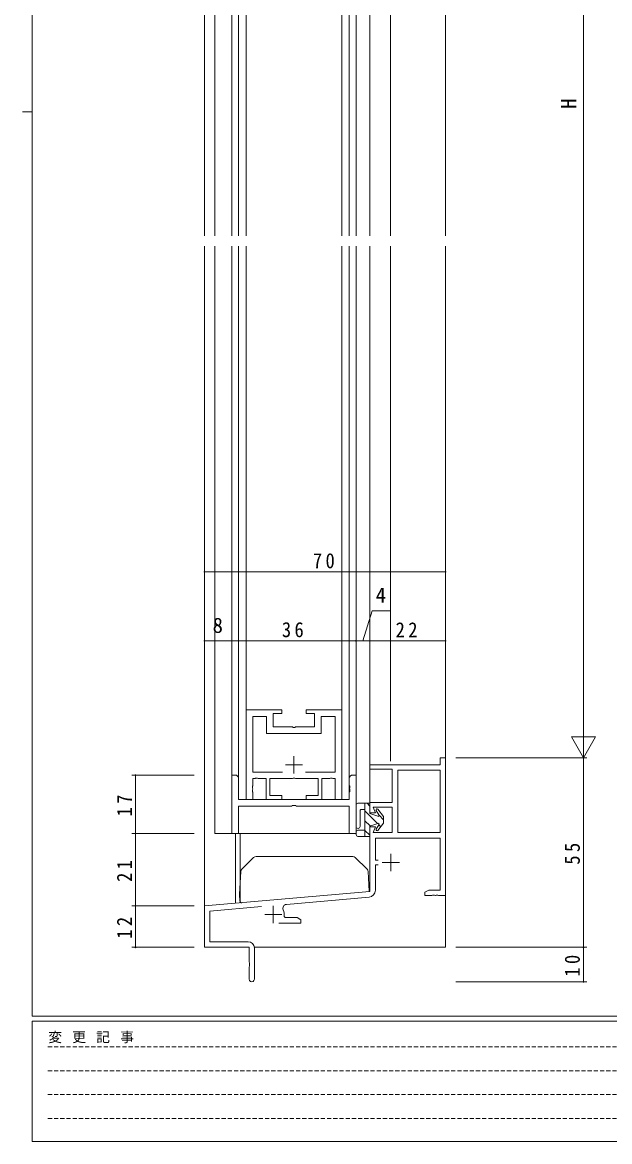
# Model space of a CAD drawing. Units: millimetres on the paper. Extents: x -420 to 373, y -297 to 267.
# Drawn here: x -420.5 to -250.1, y -297 to 27.9 of the extents above; entities that cross this region are included whole.
import ezdxf
from ezdxf.enums import TextEntityAlignment as Align

# ---------------------------------------------------------------- set-up
doc = ezdxf.new("R2010")
doc.units = ezdxf.units.MM
doc.linetypes.add('DASHED1', pattern=[1.8, 1.2, -0.6])
for name, color, linetype, lineweight in [('0-1_YKK_ZWAK', 7, 'Continuous', 9), ('0-3_YKK_11', 7, 'Continuous', 9), ('0-4_YKK_12', 2, 'Continuous', 9), ('0-5_YKK_13', 4, 'Continuous', 9), ('0-6_YKK_D', 6, 'Continuous', 9)]:
    doc.layers.add(name, color=color, linetype=linetype, lineweight=lineweight)
doc.styles.add('ＭＳ ゴシック', font='')
doc.styles.get('ＭＳ ゴシック').set_extended_font_data('MS Gothic')

msp = doc.modelspace()

# ---------------------------------------------------------------- linework, layer by layer
at = {"layer": '0-1_YKK_ZWAK'}
for p, q in [((-417.7, -260.6), (-417.7, 264.4)), ((-420.5, 1.9), (-417.7, 1.9)), ((352.3, -260.6), (-417.7, -260.6)), ((-417.7, -297), (-417.7, -262)), ((314.5, -262), (-417.7, -262)), ((-417.7, -297), (314.5, -297))]:
    msp.add_line(p, q, dxfattribs=at)
at = {"layer": '0-1_YKK_ZWAK', "linetype": 'DASHED1'}
for p, q in [((-413.101, -269.512), (-164.909, -269.512)), ((-413.101, -276.441), (-164.909, -276.441)), ((-413.101, -283.37), (-164.909, -283.37)), ((-413.101, -290.298), (-164.909, -290.298))]:
    msp.add_line(p, q, dxfattribs=at)
at = {"layer": '0-3_YKK_11'}
for p, q in [((-345.2, -171.65), (-355.55, -171.65)), ((-355.55, -171.65), (-355.55, -197.65)), ((-345.2, -172.75), (-345.2, -171.65)), ((-338.2, -171.65), (-338.2, -172.75)), ((-327.85, -171.65), (-338.2, -171.65)), ((-327.85, -197.65), (-327.85, -171.65)), ((-353.62, -173.58), (-349.63, -173.58)), ((-353.62, -189.72), (-353.62, -173.58)), ((-349.63, -173.58), (-349.63, -178.58)), ((-347.7, -172.75), (-345.2, -172.75)), ((-347.7, -176.65), (-347.7, -172.75)), ((-338.2, -172.75), (-335.7, -172.75)), ((-335.7, -172.75), (-335.7, -176.65)), ((-333.77, -173.58), (-329.78, -173.58)), ((-333.77, -178.58), (-333.77, -173.58)), ((-329.78, -173.58), (-329.78, -189.72)), ((-349.63, -178.58), (-333.77, -178.58)), ((-342.158, -176.65), (-347.7, -176.65)), ((-341.975, -176.77), (-342.158, -176.65)), ((-341.425, -176.77), (-341.975, -176.77)), ((-341.242, -176.65), (-341.425, -176.77)), ((-335.7, -176.65), (-341.242, -176.65)), ((-341.7, -185.15), (-341.7, -190.15)), ((-344.2, -187.65), (-339.2, -187.65)), ((-319.7, -187.6), (-299.33, -187.6)), ((-319.7, -188.9), (-319.7, -187.6)), ((-299.33, -185.6), (-297.7, -185.6)), ((-299.33, -187.6), (-299.33, -185.6)), ((-297.7, -185.6), (-297.7, -225.6)), ((-359.7, -190.6), (-358.75, -190.6)), ((-359.7, -207.6), (-359.7, -190.6)), ((-357.75, -191.6), (-357.75, -197.65)), ((-345.05, -189.72), (-353.62, -189.72)), ((-345.05, -189.72), (-353.62, -189.72)), ((-353.62, -191.65), (-353.008, -191.65)), ((-353.62, -193.692), (-353.62, -191.65)), ((-353.008, -191.65), (-352.825, -191.53)), ((-352.825, -191.53), (-352.275, -191.53)), ((-352.275, -191.53), (-352.092, -191.65)), ((-352.092, -191.65), (-349.8, -191.65)), ((-349.8, -191.65), (-349.8, -197.65)), ((-348.7, -191.65), (-342.158, -191.65)), ((-348.7, -196.55), (-348.7, -191.65)), ((-342.158, -191.65), (-341.975, -191.53)), ((-341.975, -191.53), (-341.425, -191.53)), ((-341.425, -191.53), (-341.242, -191.65)), ((-341.242, -191.65), (-334.7, -191.65)), ((-329.78, -189.72), (-338.35, -189.72)), ((-334.7, -191.65), (-334.7, -196.55)), ((-333.6, -191.65), (-331.308, -191.65)), ((-333.6, -197.65), (-333.6, -191.65)), ((-331.308, -191.65), (-331.125, -191.53)), ((-331.125, -191.53), (-330.575, -191.53)), ((-330.575, -191.53), (-330.392, -191.65)), ((-330.392, -191.65), (-329.78, -191.65)), ((-329.78, -191.65), (-329.78, -197.65)), ((-325.65, -193.637), (-325.65, -191.6)), ((-324.65, -190.6), (-323.7, -190.6)), ((-323.7, -190.6), (-323.7, -207.6)), ((-313.2, -188.9), (-319.7, -188.9)), ((-313.2, -198.6), (-313.2, -188.9)), ((-311.57, -189.23), (-311.57, -207.3)), ((-299.33, -189.23), (-311.57, -189.23)), ((-311.57, -189.23), (-311.57, -207.3)), ((-299.33, -207.3), (-299.33, -189.23)), ((-353.74, -193.875), (-353.62, -193.692)), ((-353.74, -194.425), (-353.74, -193.875)), ((-353.62, -194.608), (-353.74, -194.425)), ((-353.74, -194.875), (-353.62, -194.692)), ((-353.74, -195.425), (-353.74, -194.875)), ((-353.62, -194.692), (-353.62, -194.608)), ((-325.53, -193.82), (-325.65, -193.637)), ((-325.65, -194.553), (-325.53, -194.37)), ((-325.65, -194.637), (-325.65, -194.553)), ((-325.53, -194.82), (-325.65, -194.637)), ((-325.53, -194.37), (-325.53, -193.82)), ((-325.53, -195.37), (-325.53, -194.82)), ((-357.75, -197.65), (-325.65, -197.65)), ((-355.55, -197.65), (-353.62, -197.65)), ((-353.62, -195.608), (-353.74, -195.425)), ((-353.62, -197.65), (-353.62, -195.608)), ((-349.8, -197.65), (-345.2, -197.65)), ((-345.2, -196.55), (-348.7, -196.55)), ((-345.2, -197.65), (-345.2, -196.55)), ((-338.2, -196.55), (-338.2, -197.65)), ((-334.7, -196.55), (-338.2, -196.55)), ((-338.2, -197.65), (-333.6, -197.65)), ((-329.78, -197.65), (-327.85, -197.65)), ((-325.65, -195.553), (-325.53, -195.37)), ((-325.65, -197.65), (-325.65, -195.553)), ((-357.75, -199.6), (-357.75, -207.6)), ((-342.442, -199.6), (-357.75, -199.6)), ((-342.164, -199.412), (-342.442, -199.6)), ((-341.237, -199.412), (-342.164, -199.412)), ((-340.958, -199.6), (-341.237, -199.412)), ((-325.65, -199.6), (-340.958, -199.6)), ((-325.65, -207.6), (-325.65, -199.6)), ((-319.7, -198.6), (-313.2, -198.6)), ((-319.7, -201.6), (-319.7, -198.6)), ((-318.7, -199.9), (-318.081, -201.6)), ((-313.2, -199.9), (-318.7, -199.9)), ((-313.2, -207.3), (-313.2, -199.9)), ((-318.081, -201.6), (-319.7, -201.6)), ((-357.75, -207.6), (-359.7, -207.6)), ((-323.7, -207.6), (-325.65, -207.6)), ((-319.7, -205.6), (-318.081, -205.6)), ((-319.7, -224.401), (-319.7, -205.6)), ((-318.081, -205.6), (-318.7, -207.3)), ((-318.7, -207.3), (-313.2, -207.3)), ((-311.57, -207.3), (-299.33, -207.3)), ((-318.07, -208.93), (-318.07, -215.3)), ((-299.33, -208.93), (-318.07, -208.93)), ((-299.33, -223.97), (-299.33, -208.93)), ((-313.6, -213.5), (-313.6, -218.5)), ((-318.07, -215.3), (-317.3, -215.3)), ((-318.07, -216.7), (-318.07, -224.062)), ((-317.3, -216.7), (-318.07, -216.7)), ((-316.1, -216), (-311.1, -216)), ((-303.7, -224.6), (-302.609, -223.97)), ((-302.609, -223.97), (-299.33, -223.97)), ((-367.7, -228.6), (-319.7, -224.401)), ((-319.896, -226.054), (-343.914, -228.155)), ((-303.7, -225.6), (-303.7, -224.6)), ((-301.658, -225.6), (-303.7, -225.6)), ((-301.475, -225.48), (-301.658, -225.6)), ((-300.925, -225.48), (-301.475, -225.48)), ((-300.742, -225.6), (-300.925, -225.48)), ((-300.658, -225.6), (-300.742, -225.6)), ((-300.475, -225.48), (-300.658, -225.6)), ((-299.925, -225.48), (-300.475, -225.48)), ((-299.742, -225.6), (-299.925, -225.48)), ((-297.7, -225.6), (-299.742, -225.6)), ((-367.7, -240.6), (-367.7, -228.6)), ((-351.144, -228.788), (-366.07, -230.094)), ((-366.07, -230.094), (-366.07, -238.97)), ((-347.7, -228.6), (-347.7, -233.6)), ((-350.2, -231.1), (-345.2, -231.1)), ((-339.7, -233.6), (-346.05, -233.6)), ((-344.543, -231.621), (-344.247, -231.97)), ((-344.247, -231.97), (-340.791, -231.97)), ((-340.791, -231.97), (-339.7, -232.6)), ((-339.7, -232.6), (-339.7, -233.6)), ((-366.07, -238.97), (-355, -238.97)), ((-354.7, -240.6), (-367.7, -240.6)), ((-354.7, -244.929), (-354.7, -240.6)), ((-353.2, -240.77), (-353.2, -249.85)), ((-354.557, -245.121), (-354.7, -244.929)), ((-354.7, -246.271), (-354.557, -246.079)), ((-354.7, -249.85), (-354.7, -246.271)), ((-354.557, -246.079), (-354.557, -245.121))]:
    msp.add_line(p, q, dxfattribs=at)
for centre, radius, start, end in [((-358.75, -191.6), 1, 0, 89.99998), ((-324.65, -191.6), 1, 90, 179.99998), ((-320.07, -224.062), 2, 274.99997, 359.99998), ((-343.818, -229.251), 1.1, 95.00002, 205.46742), ((-347.7, -231.1), 3.2, 350.62721, 25.46741), ((-355, -240.77), 1.8, 0, 89.99998), ((-353.95, -249.85), 0.75, 179.99998, 0)]:
    msp.add_arc(centre, radius, start, end, dxfattribs=at)
at = {"layer": '0-4_YKK_12'}
for p, q in [((-297.7, 236.4), (-297.7, -34.1)), ((-367.7, 194.9), (-367.7, -34.1)), ((-364.7, 190.4), (-364.7, -34.1)), ((-357.75, 180.15), (-357.75, -34.1)), ((-355.55, 180.45), (-355.55, -34.1)), ((-327.85, 180.45), (-327.85, -34.1)), ((-325.65, 180.15), (-325.65, -34.1)), ((-319.7, 181.7), (-319.7, -34.1)), ((-313.699, 181.7), (-313.699, -34.1)), ((-359.7, 176.375), (-359.7, -34.1)), ((-323.7, 174.375), (-323.7, -34.1)), ((-367.7, -240.6), (-367.7, -37.1)), ((-364.7, -207.6), (-364.7, -37.1)), ((-359.7, -193.575), (-359.7, -37.1)), ((-357.75, -197.35), (-357.75, -37.1)), ((-355.55, -197.65), (-355.55, -37.1)), ((-327.85, -197.65), (-327.85, -37.1)), ((-325.65, -197.35), (-325.65, -37.1)), ((-323.7, -190.6), (-323.7, -37.1)), ((-319.7, -198.894), (-319.7, -37.1)), ((-313.699, -186.6), (-313.699, -37.1)), ((-297.7, -195.9), (-297.7, -37.1)), ((-364.7, -117.1), (-364.7, -115.343)), ((-319.7, -115.343), (-319.7, -117.1)), ((-364.7, -121.018), (-364.7, -120.1)), ((-364.7, -207.6), (-325.1, -207.6)), ((-358.7, -207.6), (-358.7, -227.813)), ((-357.3, -207.6), (-357.3, -227.69)), ((-297.7, -220.554), (-297.7, -240.6)), ((-367.7, -240.6), (-367.402, -240.6)), ((-353.208, -240.6), (-297.7, -240.6))]:
    msp.add_line(p, q, dxfattribs=at)
at = {"layer": '0-5_YKK_13'}
for p, q in [((-323.7, -205.5), (-323.7, -199.3)), ((-319.7, -198.8), (-323.2, -198.8)), ((-322.5, -200.8), (-322.5, -205.5)), ((-322.3, -200.6), (-321.1, -200.6)), ((-321.1, -198.8), (-321.1, -208.4)), ((-317.476, -204.643), (-321.1, -201.018)), ((-319.7, -199.59), (-320.49, -198.8)), ((-319.7, -201.8), (-319.7, -198.8)), ((-317.046, -202.14), (-317.854, -200.86)), ((-317.366, -200.513), (-315.7, -202.6)), ((-319.586, -205.361), (-321.1, -203.847)), ((-319.7, -201.8), (-317.397, -202.584)), ((-319.7, -205.4), (-317.397, -204.616)), ((-317.366, -206.687), (-315.7, -204.6)), ((-315.7, -203.59), (-317, -202.29)), ((-315.7, -204.6), (-315.7, -202.6)), ((-323.7, -207.1), (-323.7, -207.9)), ((-321.1, -206.6), (-323.2, -206.6)), ((-319.7, -208.075), (-321.1, -206.675)), ((-319.7, -208.4), (-319.7, -205.4)), ((-317.046, -205.06), (-317.854, -206.34)), ((-316.507, -205.611), (-317.051, -205.068)), ((-323.2, -208.4), (-319.7, -208.4)), ((-324.609, -214.224), (-352.719, -214.224)), ((-353.427, -214.517), (-356.862, -217.952)), ((-320.466, -217.952), (-323.902, -214.517)), ((-357.5, -225.214), (-357.154, -218.607)), ((-319.871, -224.396), (-320.174, -218.607)), ((-357.5, -225.214), (-357.396, -227.195))]:
    msp.add_line(p, q, dxfattribs=at)
for centre, radius, start, end in [((-323.2, -199.3), 0.5, 90, 180), ((-322.3, -200.8), 0.2, 90, 180), ((-317.6, -200.7), 0.3, 38.58965, 212.24754), ((-317.3, -202.3), 0.3, 251.20265, 32.24754), ((-317.3, -204.9), 0.3, 327.75244, 108.79733), ((-323.1, -205.5), 0.6, 180, 0), ((-323.2, -207.1), 0.5, 90, 180), ((-323.2, -207.9), 0.5, 180, 270), ((-317.6, -206.5), 0.3, 147.75244, 321.41034), ((-352.719, -215.224), 1, 90, 135), ((-324.609, -215.224), 1, 44.99998, 90), ((-356.155, -218.66), 1, 135, 177), ((-321.173, -218.66), 1, 2.99998, 44.99998), ((-356.897, -227.169), 0.5, 182.99998, 274.99998)]:
    msp.add_arc(centre, radius, start, end, dxfattribs=at)
at = {"layer": '0-6_YKK_D'}
for p, q in [((-257.7, -178.6), (-257.7, 187.4)), ((-367.7, -168.65), (-367.7, -130.65)), ((-367.7, -131.65), (-297.7, -131.65)), ((-297.7, -168.65), (-297.7, -130.65)), ((-321.7, -151.65), (-319.003, -142.895)), ((-319.003, -142.895), (-313.803, -142.895)), ((-367.7, -168.65), (-367.7, -150.65)), ((-367.7, -151.65), (-359.7, -151.65)), ((-359.7, -168.65), (-359.7, -150.65)), ((-359.7, -168.65), (-359.7, -150.65)), ((-359.7, -151.65), (-323.7, -151.65)), ((-323.7, -168.65), (-323.7, -150.65)), ((-323.7, -168.65), (-323.7, -150.65)), ((-323.7, -151.65), (-319.7, -151.65)), ((-319.7, -168.65), (-319.7, -150.65)), ((-319.7, -168.65), (-319.7, -150.65)), ((-319.7, -151.65), (-297.7, -151.65)), ((-297.7, -168.65), (-297.7, -150.65)), ((-257.7, -185.6), (-257.7, -173.476)), ((-254.2, -179.538), (-261.2, -179.538)), ((-257.7, -185.6), (-261.2, -179.538)), ((-257.7, -185.6), (-254.2, -179.538)), ((-294.7, -185.6), (-256.7, -185.6)), ((-294.7, -185.6), (-256.7, -185.6)), ((-257.7, -240.6), (-257.7, -185.6)), ((-370.7, -190.6), (-388.7, -190.6)), ((-387.7, -207.6), (-387.7, -190.6)), ((-370.7, -207.6), (-388.7, -207.6)), ((-370.7, -207.6), (-388.7, -207.6)), ((-387.7, -228.6), (-387.7, -207.6)), ((-370.7, -228.6), (-388.7, -228.6)), ((-370.7, -228.6), (-388.7, -228.6)), ((-387.7, -240.6), (-387.7, -228.6)), ((-370.7, -240.6), (-388.7, -240.6)), ((-294.7, -240.6), (-256.7, -240.6)), ((-294.7, -240.6), (-256.7, -240.6)), ((-257.7, -240.6), (-257.7, -250.6)), ((-294.7, -250.6), (-256.7, -250.6))]:
    msp.add_line(p, q, dxfattribs=at)
for centre, start, end in [((-367.7, -131.65), 0, 180), ((-367.7, -131.65), 180, 0), ((-297.7, -131.65), 0, 180), ((-297.7, -131.65), 180, 0), ((-367.7, -151.65), 0, 180), ((-367.7, -151.65), 180, 0), ((-359.7, -151.65), 0, 180), ((-359.7, -151.65), 0, 180), ((-359.7, -151.65), 180, 0), ((-359.7, -151.65), 180, 0), ((-323.7, -151.65), 0, 180), ((-323.7, -151.65), 0, 180), ((-323.7, -151.65), 180, 0), ((-323.7, -151.65), 180, 0), ((-319.7, -151.65), 0, 180), ((-319.7, -151.65), 0, 180), ((-319.7, -151.65), 180, 0), ((-319.7, -151.65), 180, 0), ((-297.7, -151.65), 0, 180), ((-297.7, -151.65), 180, 0), ((-387.7, -190.6), 90, 270), ((-387.7, -190.6), 270, 90), ((-387.7, -207.6), 90, 270), ((-387.7, -207.6), 90, 270), ((-387.7, -207.6), 270, 90), ((-387.7, -207.6), 270, 90), ((-387.7, -228.6), 90, 270), ((-387.7, -228.6), 90, 270), ((-387.7, -228.6), 270, 90), ((-387.7, -228.6), 270, 90), ((-387.7, -240.6), 90, 270), ((-387.7, -240.6), 270, 90), ((-257.7, -240.6), 90, 270), ((-257.7, -240.6), 90, 270), ((-257.7, -240.6), 270, 90), ((-257.7, -240.6), 270, 90), ((-257.7, -250.6), 90, 270), ((-257.7, -250.6), 270, 90)]:
    msp.add_arc(centre, 0.106, start, end, dxfattribs=at)

# ---------------------------------------------------------------- texts
at = {"layer": '0-1_YKK_ZWAK', "insert": (-412.986, -268.447), "char_height": 2.933, "attachment_point": 7, "style": 'ＭＳ ゴシック'}
msp.add_mtext('\\T1.16;変\\~更\\~記\\~事', dxfattribs=at)
at = {"layer": '0-6_YKK_D', "color": 3, "style": 'ＭＳ ゴシック'}
msp.add_text('H', height=4.399, rotation=90, dxfattribs=at).set_placement((-258.5, 2.8), align=Align.BOTTOM_LEFT)
for s, p in [('4', (-318.003, -141.895)), ('8', (-365.3, -150.65))]:
    msp.add_text(s, height=4.399, dxfattribs=at).set_placement(p, align=Align.BOTTOM_LEFT)
at = {"layer": '0-6_YKK_D', "color": 3, "char_height": 4.399, "attachment_point": 7, "style": 'ＭＳ ゴシック'}
for s, insert in [('\\T1.36;\\W0.9;70', (-336.22, -130.65)), ('\\T1.36;\\W0.9;36', (-345.22, -150.65)), ('\\T1.36;\\W0.9;22', (-312.22, -150.65))]:
    msp.add_mtext(s, dxfattribs=dict(at, insert=insert))
at = {"layer": '0-6_YKK_D', "color": 3, "char_height": 4.399, "attachment_point": 7, "rotation": 90, "style": 'ＭＳ ゴシック'}
for s, insert in [('\\T1.36;\\W0.9;17', (-388.7, -202.62)), ('\\T1.36;\\W0.9;55', (-258.7, -216.62)), ('\\T1.36;\\W0.9;21', (-388.7, -221.62)), ('\\T1.36;\\W0.9;12', (-388.7, -238.12)), ('\\T1.36;\\W0.9;10', (-258.7, -249.12))]:
    msp.add_mtext(s, dxfattribs=dict(at, insert=insert))

doc.saveas('drawing.dxf')
